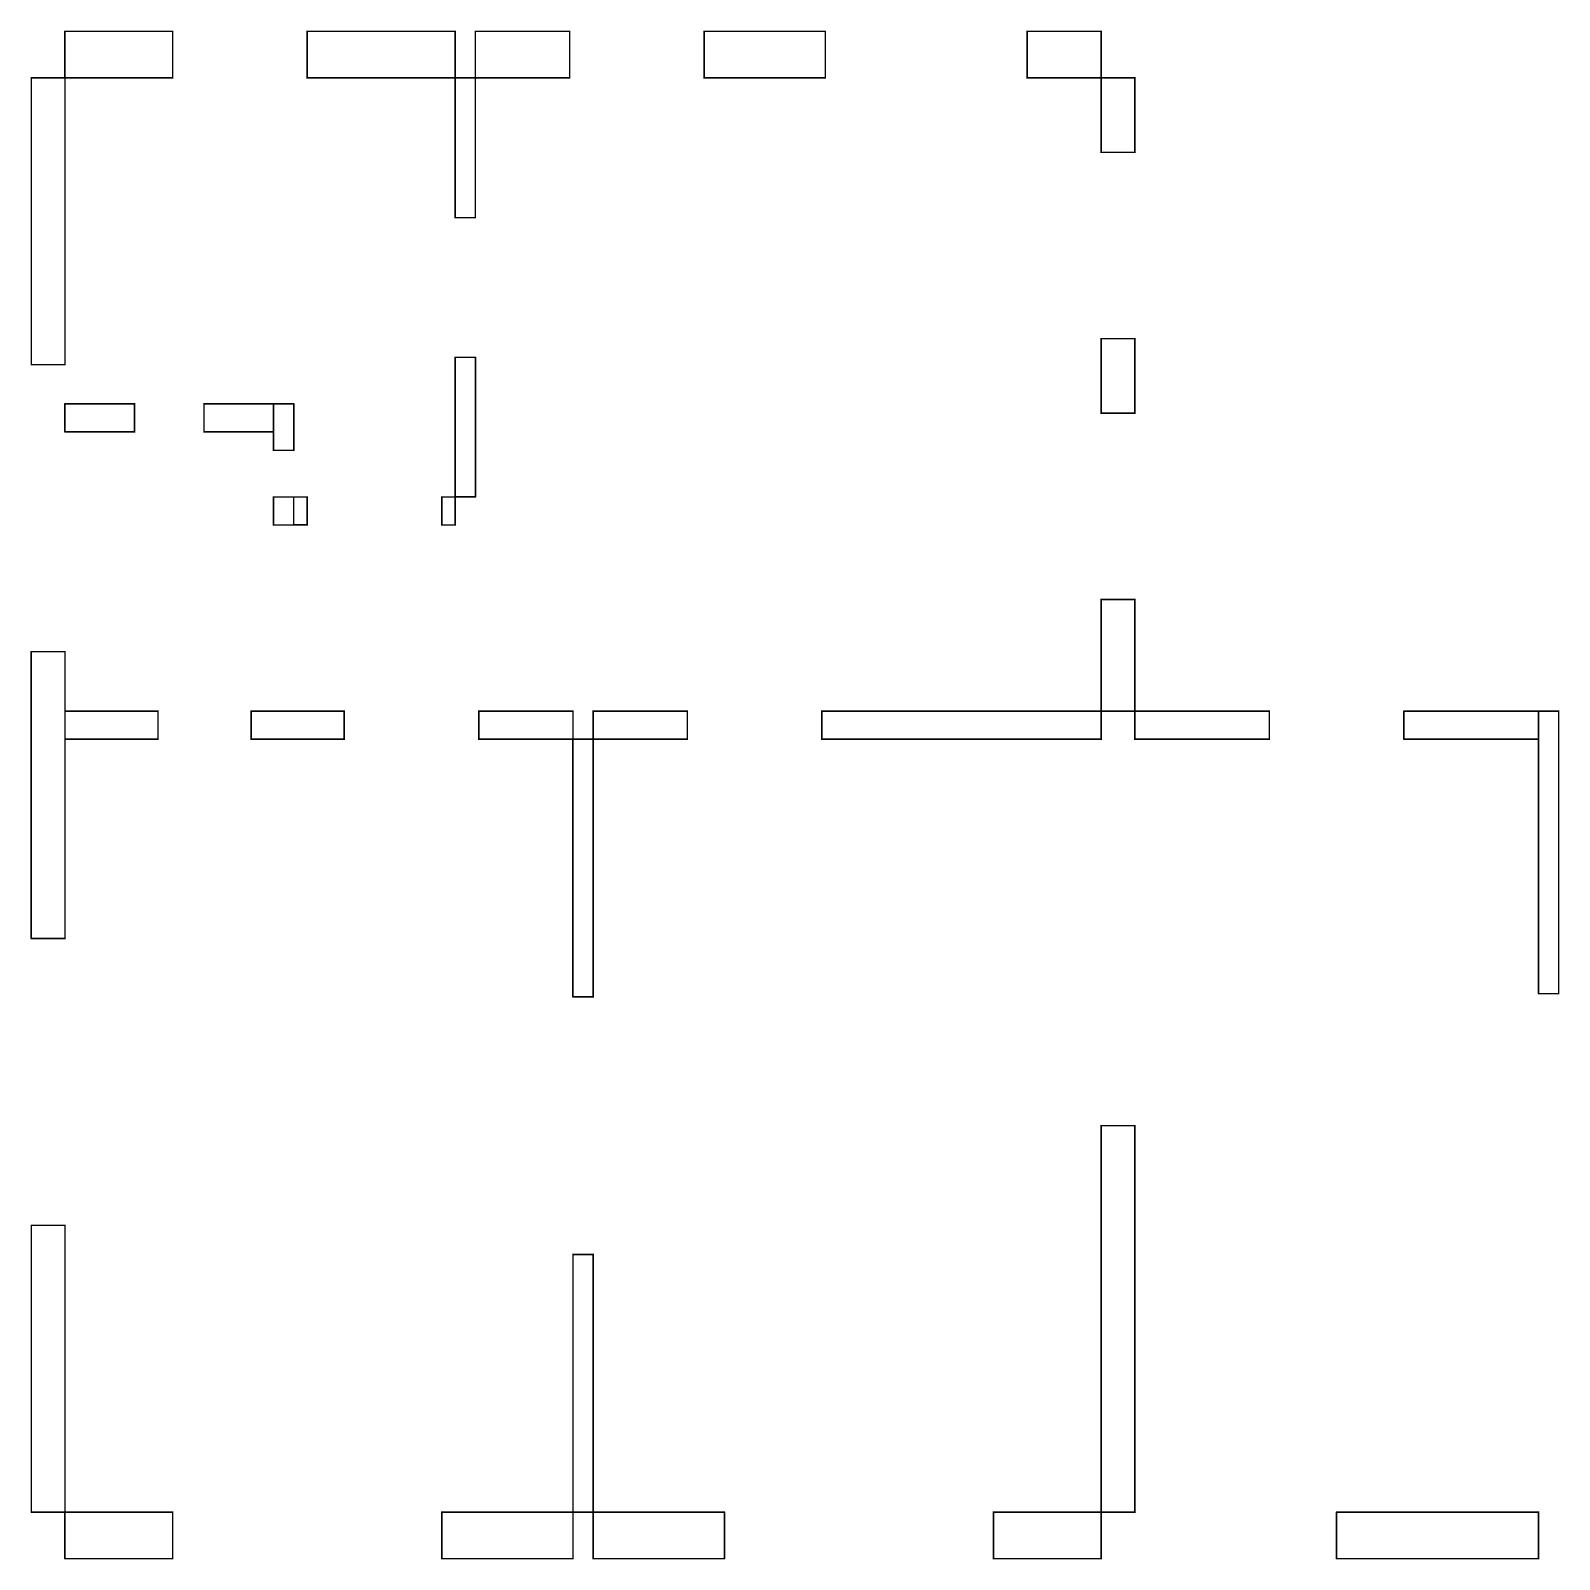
# Model space of a CAD drawing. Extents: x 0 to 10.7, y 0 to 10.7.
import ezdxf

# ---------------------------------------------------------------- set-up
doc = ezdxf.new("R2010")
doc.units = 0
doc.layers.get('0').update_dxf_attribs({"linetype": 'CONTINUOUS'})

msp = doc.modelspace()

# ---------------------------------------------------------------- linework, layer by layer
at = {"color": 0, "const_width": 0.010417}
for points in [[(0.234972, 10.6667), (0.986762, 10.6667), (0.986762, 10.3415), (0.234972, 10.3415), (0.234972, 10.6667)], [(1.9266, 10.6667), (2.96035, 10.6667), (2.96035, 10.3415), (1.9266, 10.3415), (1.9266, 10.6667)], [(3.10135, 10.6667), (3.75917, 10.6667), (3.75917, 10.3415), (3.10135, 10.3415), (3.10135, 10.6667)], [(4.69894, 10.6667), (5.54482, 10.6667), (5.54482, 10.3415), (4.69894, 10.3415), (4.69894, 10.6667)], [(6.95449, 10.6667), (7.47136, 10.6667), (7.47136, 10.3415), (6.95449, 10.3415), (6.95449, 10.6667)], [(0, 10.3415), (0.234972, 10.3415), (0.234972, 8.33822), (0, 8.33822), (0, 10.3415)], [(2.96035, 10.3415), (3.10135, 10.3415), (3.10135, 9.36583), (2.96035, 9.36583), (2.96035, 10.3415)], [(7.47136, 10.3415), (7.70632, 10.3415), (7.70632, 9.82112), (7.47136, 9.82112), (7.47136, 10.3415)], [(7.47136, 8.52035), (7.70632, 8.52035), (7.70632, 8), (7.47136, 8), (7.47136, 8.52035)], [(2.96035, 8.39025), (3.10135, 8.39025), (3.10135, 7.41465), (2.96035, 7.41465), (2.96035, 8.39025)], [(0.234972, 8.06506), (0.720486, 8.06506), (0.720486, 7.8699), (0.234972, 7.8699), (0.234972, 8.06506)], [(1.20605, 8.06506), (1.69162, 8.06506), (1.69162, 7.8699), (1.20605, 7.8699), (1.20605, 8.06506)], [(1.69162, 8.06506), (1.83257, 8.06506), (1.83257, 7.73986), (1.69162, 7.73986), (1.69162, 8.06506)], [(1.69162, 7.41465), (1.83257, 7.41465), (1.83257, 7.21951), (1.69162, 7.21951), (1.69162, 7.41465)], [(1.83257, 7.41465), (1.9266, 7.41465), (1.9266, 7.21951), (1.83257, 7.21951), (1.83257, 7.41465)], [(2.86637, 7.41465), (2.96035, 7.41465), (2.96035, 7.21951), (2.86637, 7.21951), (2.86637, 7.41465)], [(7.47136, 6.69917), (7.70632, 6.69917), (7.70632, 5.91868), (7.47136, 5.91868), (7.47136, 6.69917)], [(0, 6.33496), (0.234972, 6.33496), (0.234972, 4.33171), (0, 4.33171), (0, 6.33496)], [(0.234972, 5.91868), (0.884983, 5.91868), (0.884983, 5.72358), (0.234972, 5.72358), (0.234972, 5.91868)], [(1.535, 5.91868), (2.185, 5.91868), (2.185, 5.72358), (1.535, 5.72358), (1.535, 5.91868)], [(3.12483, 5.91868), (3.78267, 5.91868), (3.78267, 5.72358), (3.12483, 5.72358), (3.12483, 5.91868)], [(3.92367, 5.91868), (4.58149, 5.91868), (4.58149, 5.72358), (3.92367, 5.72358), (3.92367, 5.91868)], [(5.52126, 5.91868), (7.47136, 5.91868), (7.47136, 5.72358), (5.52126, 5.72358), (5.52126, 5.91868)], [(7.70632, 5.91868), (8.64611, 5.91868), (8.64611, 5.72358), (7.70632, 5.72358), (7.70632, 5.91868)], [(9.58589, 5.91868), (10.5257, 5.91868), (10.5257, 5.72358), (9.58589, 5.72358), (9.58589, 5.91868)], [(10.5257, 5.91868), (10.6667, 5.91868), (10.6667, 3.94581), (10.5257, 3.94581), (10.5257, 5.91868)], [(3.78267, 5.72358), (3.92367, 5.72358), (3.92367, 3.9241), (3.78267, 3.9241), (3.78267, 5.72358)], [(7.47136, 3.02436), (7.70632, 3.02436), (7.70632, 0.325196), (7.47136, 0.325196), (7.47136, 3.02436)], [(0, 2.32844), (0.234972, 2.32844), (0.234972, 0.325196), (0, 0.325196), (0, 2.32844)], [(3.78267, 2.12468), (3.92367, 2.12468), (3.92367, 0.325196), (3.78267, 0.325196), (3.78267, 2.12468)], [(0.234972, 0.325196), (0.986762, 0.325196), (0.986762, 0), (0.234972, 0), (0.234972, 0.325196)], [(2.86637, 0.325196), (3.78267, 0.325196), (3.78267, 0), (2.86637, 0), (2.86637, 0.325196)], [(3.92367, 0.325196), (4.83996, 0.325196), (4.83996, 0), (3.92367, 0), (3.92367, 0.325196)], [(6.71951, 0.325196), (7.47136, 0.325196), (7.47136, 0), (6.71951, 0), (6.71951, 0.325196)], [(9.116, 0.325196), (10.5257, 0.325196), (10.5257, 0), (9.116, 0), (9.116, 0.325196)]]:
    msp.add_lwpolyline(points, close=True, dxfattribs=at)
at = {"color": 7}
for points in [[(0.234972, 10.6667), (0.986762, 10.6667), (0.986762, 10.3415), (0.234972, 10.3415), (0.234972, 10.6667)], [(1.9266, 10.6667), (2.96035, 10.6667), (2.96035, 10.3415), (1.9266, 10.3415), (1.9266, 10.6667)], [(3.10135, 10.6667), (3.75917, 10.6667), (3.75917, 10.3415), (3.10135, 10.3415), (3.10135, 10.6667)], [(4.69894, 10.6667), (5.54482, 10.6667), (5.54482, 10.3415), (4.69894, 10.3415), (4.69894, 10.6667)], [(6.95449, 10.6667), (7.47136, 10.6667), (7.47136, 10.3415), (6.95449, 10.3415), (6.95449, 10.6667)], [(7.47136, 8.52035), (7.70632, 8.52035), (7.70632, 8), (7.47136, 8), (7.47136, 8.52035)], [(2.96035, 8.39025), (3.10135, 8.39025), (3.10135, 7.41465), (2.96035, 7.41465), (2.96035, 8.39025)], [(0.234972, 8.06506), (0.720486, 8.06506), (0.720486, 7.8699), (0.234972, 7.8699), (0.234972, 8.06506)], [(1.69162, 8.06506), (1.83257, 8.06506), (1.83257, 7.73986), (1.69162, 7.73986), (1.69162, 8.06506)], [(1.83257, 7.41465), (1.9266, 7.41465), (1.9266, 7.21951), (1.83257, 7.21951), (1.83257, 7.41465)], [(7.47136, 6.69917), (7.70632, 6.69917), (7.70632, 5.91868), (7.47136, 5.91868), (7.47136, 6.69917)], [(0, 6.33496), (0.234972, 6.33496), (0.234972, 4.33171), (0, 4.33171), (0, 6.33496)], [(1.535, 5.91868), (2.185, 5.91868), (2.185, 5.72358), (1.535, 5.72358), (1.535, 5.91868)], [(9.58589, 5.91868), (10.5257, 5.91868), (10.5257, 5.72358), (9.58589, 5.72358), (9.58589, 5.91868)], [(3.78267, 5.72358), (3.92367, 5.72358), (3.92367, 3.9241), (3.78267, 3.9241), (3.78267, 5.72358)], [(0.234972, 0.325196), (0.986762, 0.325196), (0.986762, 0), (0.234972, 0), (0.234972, 0.325196)], [(2.86637, 0.325196), (3.78267, 0.325196), (3.78267, 0), (2.86637, 0), (2.86637, 0.325196)], [(3.92367, 0.325196), (4.83996, 0.325196), (4.83996, 0), (3.92367, 0), (3.92367, 0.325196)], [(6.71951, 0.325196), (7.47136, 0.325196), (7.47136, 0), (6.71951, 0), (6.71951, 0.325196)], [(9.116, 0.325196), (10.5257, 0.325196), (10.5257, 0), (9.116, 0), (9.116, 0.325196)]]:
    msp.add_lwpolyline(points, close=True, dxfattribs=at)

doc.saveas('drawing.dxf')
